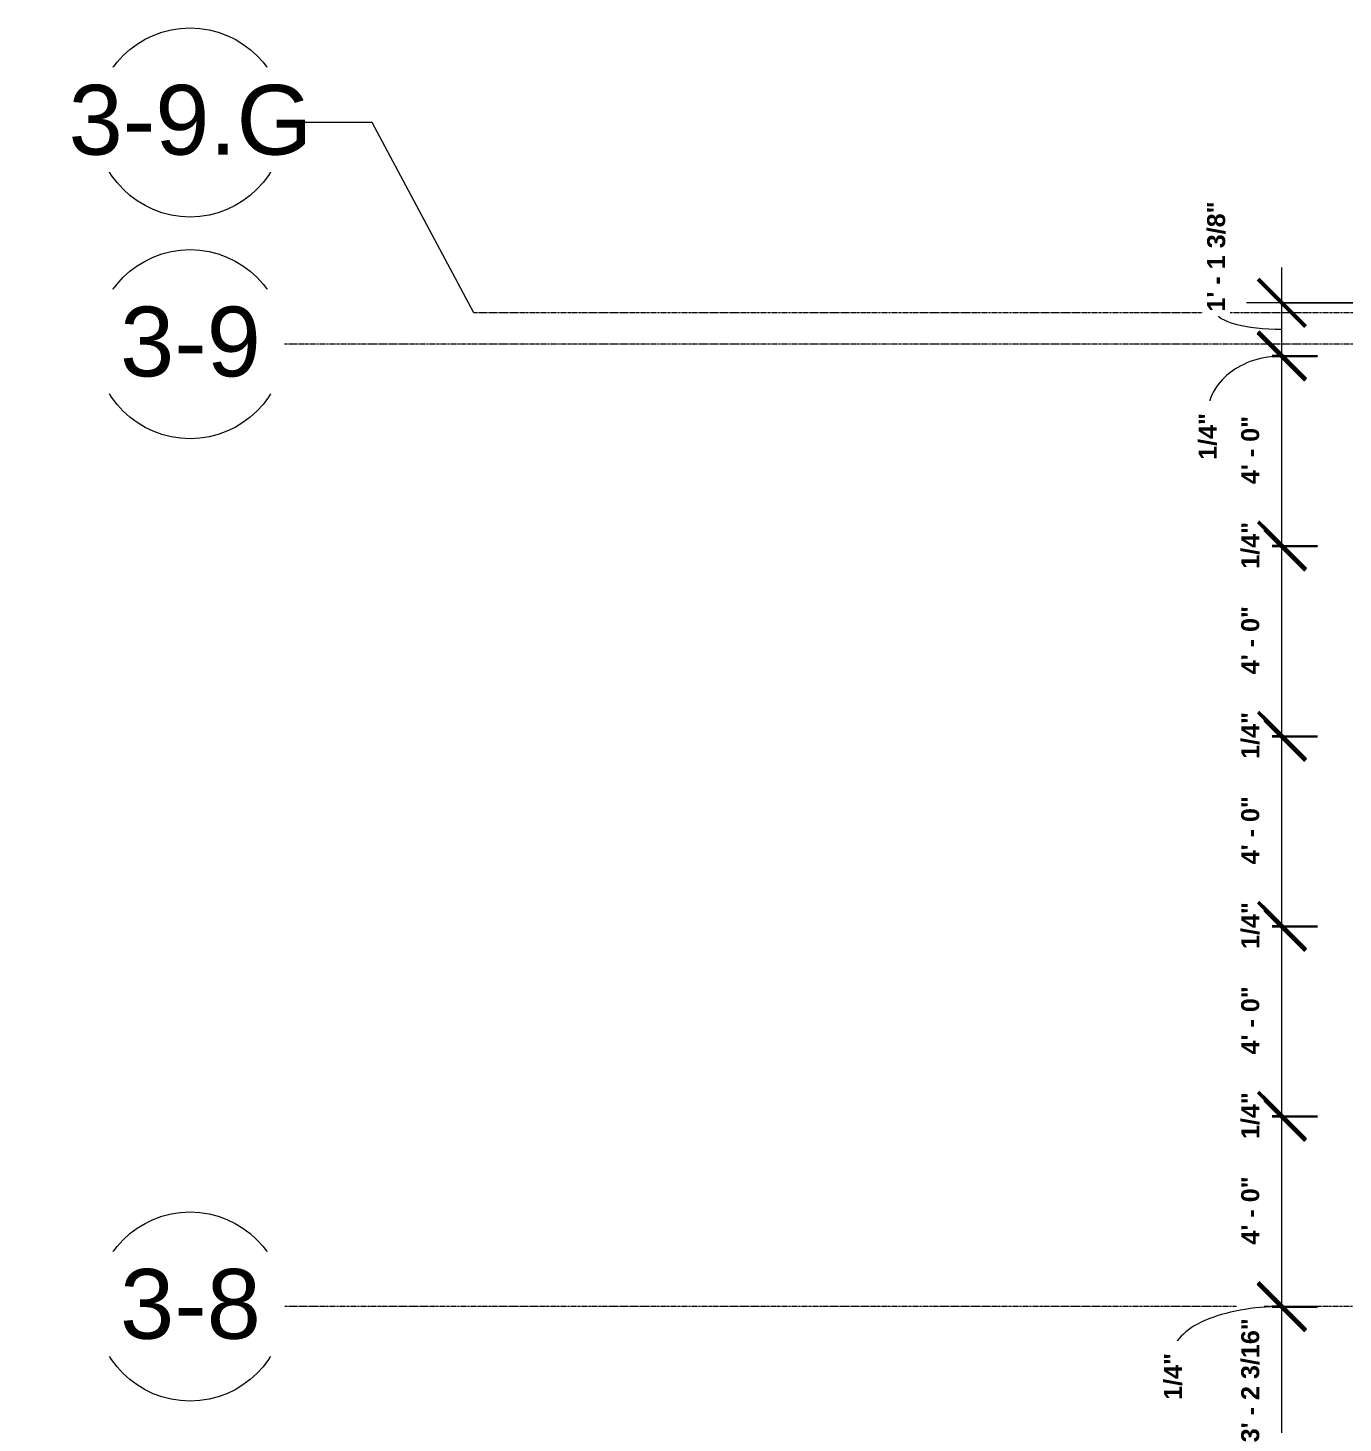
# Model space of a CAD drawing. Header units: inches. Extents: x 21592 to 24810, y -23179 to -20467.
# Drawn here: x 21592.4 to 21926.2, y -21173.4 to -20819.3 of the extents above; entities that cross this region are included whole.
import ezdxf

# ---------------------------------------------------------------- set-up
doc = ezdxf.new("R2010")
doc.units = ezdxf.units.IN
doc.header["$MEASUREMENT"] = 0
doc.linetypes.add('Grid Line 1_2_', pattern=[0.875, 0.5, -0.125, 0.125, -0.125])
for name, color, linetype, lineweight in [('A-ANNO-DIMS', 211, 'Continuous', 9), ('A-ANNO-DIMS-96', 211, 'Continuous', 9), ('S-GRID', 1, 'Continuous', 9), ('S-GRID-IDEN', 1, 'Continuous', 9)]:
    doc.layers.add(name, color=color, linetype=linetype, lineweight=lineweight)
doc.styles.add('Arial', font='arial.ttf', dxfattribs={"height": 17.703593})
doc.styles.add('Arial_B_1', font='arialbd.ttf', dxfattribs={"height": 4.566403})
doc.dimstyles.new('OD_Dimension_2_4', dxfattribs={"dimscale": 12, "dimtxt": 4.5, "dimasz": 1, "dimexe": 0.75, "dimexo": 0.5, "dimgap": 0.375, "dimtad": 1, "dimdec": 4, "dimrnd": 0.0625, "dimzin": 3, "dimdsep": 46, "dimlunit": 4, "dimtxsty": 'Arial_B_1', "dimblk1": 'OBLIQUE', "dimblk2": 'OBLIQUE', "dimsah": 1, "dimcen": 0.09, "dimdle": 0.75, "dimazin": 0, "dimtfac": 1, "dimtdec": 4, "dimtix": 1, "dimtmove": 0, "dimatfit": 3, "dimfxl": 1, "dimtvp": 1, "dimtfill": 1, "dimfrac": 2, "dimtolj": 1, "dimtzin": 0, "dimlwd": 13, "dimlwe": 13, "dimarcsym": 2})
doc.dimstyles.new('OD_Dimension_2_5', dxfattribs={"dimscale": 12, "dimtxt": 4.5, "dimasz": 1, "dimexe": 0.75, "dimexo": 0.5, "dimgap": 0.375, "dimtad": 1, "dimdec": 4, "dimrnd": 0.0625, "dimzin": 3, "dimdsep": 46, "dimlunit": 4, "dimtxsty": 'Arial_B_1', "dimblk1": 'OBLIQUE', "dimblk2": 'OBLIQUE', "dimsah": 1, "dimcen": 0.09, "dimdle": 0.75, "dimazin": 0, "dimtfac": 1, "dimtdec": 4, "dimtix": 1, "dimtmove": 1, "dimatfit": 3, "dimfxl": 1, "dimtvp": 1, "dimtfill": 1, "dimfrac": 2, "dimtolj": 1, "dimtzin": 0, "dimlwd": 13, "dimlwe": 13, "dimarcsym": 2})

# ---------------------------------------------------------------- blocks, each defined once
blk = doc.blocks.new('Grid - Grid Head - Circle-14747-Enlarged First Floor Plan _West_')
at = {"layer": 'S-GRID-IDEN'}
blk.add_circle((0, 0), 0.25, dxfattribs=at)
blk = doc.blocks.new('DIMBLOCK315-Enlarged First Floor Plan _West_')
at = {"layer": 'A-ANNO-DIMS-96', "lineweight": 50}
for p, q in [((21910.66, -21143.93), (21904.66, -21137.93)), ((21910.66, -21143.93), (21916.66, -21149.93)), ((21910.66, -21182.12), (21904.66, -21176.12)), ((21910.66, -21182.12), (21916.66, -21188.12))]:
    blk.add_line(p, q, dxfattribs=at)
at = {"layer": 'A-ANNO-DIMS-96', "lineweight": 13}
for p, q in [((21908.17, -21143.93), (21919.66, -21143.93)), ((21910.66, -21143.93), (21908.17, -21143.93)), ((21910.66, -21182.12), (21910.66, -21143.93)), ((21908.17, -21182.12), (21919.66, -21182.12)), ((21910.66, -21182.12), (21908.17, -21182.12))]:
    blk.add_line(p, q, dxfattribs=at)
at = {"layer": 'A-ANNO-DIMS-96', "color": 0, "lineweight": 13, "insert": (21900.31, -21178.27), "char_height": 4.5664, "width": 36.6, "attachment_point": 1, "rotation": 90, "line_spacing_factor": 0.938532, "style": 'Arial_B_1', "bg_fill": 3, "box_fill_scale": 1.25, "bg_fill_color": 0, "bg_fill_transparency": 0}
blk.add_mtext('3\' - 2 3/16"', dxfattribs=at)
blk = doc.blocks.new('_Oblique')
at = {"color": 0, "linetype": 'ByBlock', "lineweight": -2}
blk.add_line((-0.5, -0.5), (0.5, 0.5), dxfattribs=at)
blk = doc.blocks.new('DIMBLOCK316-Enlarged First Floor Plan _West_')
at = {"layer": 'A-ANNO-DIMS-96', "lineweight": 50}
for p, q in [((21910.66, -21143.68), (21904.66, -21137.68)), ((21910.66, -21143.93), (21904.66, -21137.93)), ((21910.66, -21143.68), (21916.66, -21149.68)), ((21910.66, -21143.93), (21916.66, -21149.93))]:
    blk.add_line(p, q, dxfattribs=at)
at = {"layer": 'A-ANNO-DIMS-96', "lineweight": 13}
for p, q in [((21908.17, -21143.68), (21919.66, -21143.68)), ((21910.66, -21143.68), (21908.17, -21143.68)), ((21910.66, -21143.93), (21910.66, -21143.68)), ((21908.17, -21143.93), (21919.66, -21143.93)), ((21910.66, -21143.93), (21908.17, -21143.93))]:
    blk.add_line(p, q, dxfattribs=at)
blk.add_ellipse((21910.66, -21155.99), major_axis=(27.68, 0), ratio=0.440408, start_param=1.570796, end_param=3.141593, dxfattribs=at)
at = {"layer": 'A-ANNO-DIMS-96', "color": 0, "lineweight": 13, "insert": (21880.7, -21167.49), "char_height": 4.566, "width": 13.8, "attachment_point": 1, "rotation": 90, "line_spacing_factor": 0.938532, "style": 'Arial_B_1', "bg_fill": 3, "box_fill_scale": 1.25, "bg_fill_color": 0, "bg_fill_transparency": 0}
blk.add_mtext('1/4"', dxfattribs=at)
blk = doc.blocks.new('DIMBLOCK317-Enlarged First Floor Plan _West_')
at = {"layer": 'A-ANNO-DIMS-96', "lineweight": 50}
for p, q in [((21910.66, -21095.68), (21904.66, -21089.68)), ((21910.66, -21095.68), (21916.66, -21101.68)), ((21910.66, -21143.68), (21904.66, -21137.68)), ((21910.66, -21143.68), (21916.66, -21149.68))]:
    blk.add_line(p, q, dxfattribs=at)
at = {"layer": 'A-ANNO-DIMS-96', "lineweight": 13}
for p, q in [((21908.17, -21095.68), (21919.66, -21095.68)), ((21910.66, -21095.68), (21908.17, -21095.68)), ((21910.66, -21143.68), (21910.66, -21095.68)), ((21908.17, -21143.68), (21919.66, -21143.68)), ((21910.66, -21143.68), (21908.17, -21143.68))]:
    blk.add_line(p, q, dxfattribs=at)
at = {"layer": 'A-ANNO-DIMS-96', "color": 0, "lineweight": 13, "insert": (21900.31, -21128.07), "char_height": 4.566, "width": 20.1429, "attachment_point": 1, "rotation": 90, "line_spacing_factor": 0.938532, "style": 'Arial_B_1', "bg_fill": 3, "box_fill_scale": 1.25, "bg_fill_color": 0, "bg_fill_transparency": 0}
blk.add_mtext('4\' - 0"', dxfattribs=at)
blk = doc.blocks.new('DIMBLOCK318-Enlarged First Floor Plan _West_')
at = {"layer": 'A-ANNO-DIMS-96', "lineweight": 50}
for p, q in [((21910.66, -21095.43), (21904.66, -21089.43)), ((21910.66, -21095.68), (21904.66, -21089.68)), ((21910.66, -21095.43), (21916.66, -21101.43)), ((21910.66, -21095.68), (21916.66, -21101.68))]:
    blk.add_line(p, q, dxfattribs=at)
at = {"layer": 'A-ANNO-DIMS-96', "lineweight": 13}
for p, q in [((21908.17, -21095.43), (21919.66, -21095.43)), ((21910.66, -21095.43), (21908.17, -21095.43)), ((21908.17, -21095.68), (21919.66, -21095.68)), ((21910.66, -21095.68), (21908.17, -21095.68)), ((21910.66, -21095.68), (21910.66, -21095.43))]:
    blk.add_line(p, q, dxfattribs=at)
at = {"layer": 'A-ANNO-DIMS-96', "color": 0, "lineweight": 13, "insert": (21900.31, -21101.3), "char_height": 4.566, "width": 13.8, "attachment_point": 1, "rotation": 90, "line_spacing_factor": 0.938532, "style": 'Arial_B_1', "bg_fill": 3, "box_fill_scale": 1.25, "bg_fill_color": 0, "bg_fill_transparency": 0}
blk.add_mtext('1/4"', dxfattribs=at)
blk = doc.blocks.new('DIMBLOCK319-Enlarged First Floor Plan _West_')
at = {"layer": 'A-ANNO-DIMS-96', "lineweight": 50}
for p, q in [((21910.66, -21047.43), (21904.66, -21041.43)), ((21910.66, -21047.43), (21916.66, -21053.43)), ((21910.66, -21095.43), (21904.66, -21089.43)), ((21910.66, -21095.43), (21916.66, -21101.43))]:
    blk.add_line(p, q, dxfattribs=at)
at = {"layer": 'A-ANNO-DIMS-96', "lineweight": 13}
for p, q in [((21908.17, -21047.43), (21919.66, -21047.43)), ((21910.66, -21047.43), (21908.17, -21047.43)), ((21910.66, -21095.43), (21910.66, -21047.43)), ((21908.17, -21095.43), (21919.66, -21095.43)), ((21910.66, -21095.43), (21908.17, -21095.43))]:
    blk.add_line(p, q, dxfattribs=at)
at = {"layer": 'A-ANNO-DIMS-96', "color": 0, "lineweight": 13, "insert": (21900.31, -21079.82), "char_height": 4.566, "width": 20.1429, "attachment_point": 1, "rotation": 90, "line_spacing_factor": 0.938532, "style": 'Arial_B_1', "bg_fill": 3, "box_fill_scale": 1.25, "bg_fill_color": 0, "bg_fill_transparency": 0}
blk.add_mtext('4\' - 0"', dxfattribs=at)
blk = doc.blocks.new('DIMBLOCK320-Enlarged First Floor Plan _West_')
at = {"layer": 'A-ANNO-DIMS-96', "lineweight": 50}
for p, q in [((21910.66, -21047.18), (21904.66, -21041.18)), ((21910.66, -21047.43), (21904.66, -21041.43)), ((21910.66, -21047.18), (21916.66, -21053.18)), ((21910.66, -21047.43), (21916.66, -21053.43))]:
    blk.add_line(p, q, dxfattribs=at)
at = {"layer": 'A-ANNO-DIMS-96', "lineweight": 13}
for p, q in [((21908.17, -21047.18), (21919.66, -21047.18)), ((21910.66, -21047.18), (21908.17, -21047.18)), ((21908.17, -21047.43), (21919.66, -21047.43)), ((21910.66, -21047.43), (21908.17, -21047.43)), ((21910.66, -21047.43), (21910.66, -21047.18))]:
    blk.add_line(p, q, dxfattribs=at)
at = {"layer": 'A-ANNO-DIMS-96', "color": 0, "lineweight": 13, "insert": (21900.31, -21053.05), "char_height": 4.566, "width": 13.8, "attachment_point": 1, "rotation": 90, "line_spacing_factor": 0.938532, "style": 'Arial_B_1', "bg_fill": 3, "box_fill_scale": 1.25, "bg_fill_color": 0, "bg_fill_transparency": 0}
blk.add_mtext('1/4"', dxfattribs=at)
blk = doc.blocks.new('DIMBLOCK321-Enlarged First Floor Plan _West_')
at = {"layer": 'A-ANNO-DIMS-96', "lineweight": 50}
for p, q in [((21910.66, -20999.18), (21904.66, -20993.18)), ((21910.66, -20999.18), (21916.66, -21005.18)), ((21910.66, -21047.18), (21904.66, -21041.18)), ((21910.66, -21047.18), (21916.66, -21053.18))]:
    blk.add_line(p, q, dxfattribs=at)
at = {"layer": 'A-ANNO-DIMS-96', "lineweight": 13}
for p, q in [((21908.17, -20999.18), (21919.66, -20999.18)), ((21910.66, -20999.18), (21908.17, -20999.18)), ((21910.66, -21047.18), (21910.66, -20999.18)), ((21908.17, -21047.18), (21919.66, -21047.18)), ((21910.66, -21047.18), (21908.17, -21047.18))]:
    blk.add_line(p, q, dxfattribs=at)
at = {"layer": 'A-ANNO-DIMS-96', "color": 0, "lineweight": 13, "insert": (21900.31, -21031.57), "char_height": 4.566, "width": 20.1429, "attachment_point": 1, "rotation": 90, "line_spacing_factor": 0.938532, "style": 'Arial_B_1', "bg_fill": 3, "box_fill_scale": 1.25, "bg_fill_color": 0, "bg_fill_transparency": 0}
blk.add_mtext('4\' - 0"', dxfattribs=at)
blk = doc.blocks.new('DIMBLOCK322-Enlarged First Floor Plan _West_')
at = {"layer": 'A-ANNO-DIMS-96', "lineweight": 50}
for p, q in [((21910.66, -20998.93), (21904.66, -20992.93)), ((21910.66, -20999.18), (21904.66, -20993.18)), ((21910.66, -20998.93), (21916.66, -21004.93)), ((21910.66, -20999.18), (21916.66, -21005.18))]:
    blk.add_line(p, q, dxfattribs=at)
at = {"layer": 'A-ANNO-DIMS-96', "lineweight": 13}
for p, q in [((21908.17, -20998.93), (21919.66, -20998.93)), ((21910.66, -20998.93), (21908.17, -20998.93)), ((21908.17, -20999.18), (21919.66, -20999.18)), ((21910.66, -20999.18), (21908.17, -20999.18)), ((21910.66, -20999.18), (21910.66, -20998.93))]:
    blk.add_line(p, q, dxfattribs=at)
at = {"layer": 'A-ANNO-DIMS-96', "color": 0, "lineweight": 13, "insert": (21900.31, -21004.8), "char_height": 4.566, "width": 13.8, "attachment_point": 1, "rotation": 90, "line_spacing_factor": 0.938532, "style": 'Arial_B_1', "bg_fill": 3, "box_fill_scale": 1.25, "bg_fill_color": 0, "bg_fill_transparency": 0}
blk.add_mtext('1/4"', dxfattribs=at)
blk = doc.blocks.new('DIMBLOCK323-Enlarged First Floor Plan _West_')
at = {"layer": 'A-ANNO-DIMS-96', "lineweight": 50}
for p, q in [((21910.66, -20950.93), (21904.66, -20944.93)), ((21910.66, -20950.93), (21916.66, -20956.93)), ((21910.66, -20998.93), (21904.66, -20992.93)), ((21910.66, -20998.93), (21916.66, -21004.93))]:
    blk.add_line(p, q, dxfattribs=at)
at = {"layer": 'A-ANNO-DIMS-96', "lineweight": 13}
for p, q in [((21908.17, -20950.93), (21919.66, -20950.93)), ((21910.66, -20950.93), (21908.17, -20950.93)), ((21910.66, -20998.93), (21910.66, -20950.93)), ((21908.17, -20998.93), (21919.66, -20998.93)), ((21910.66, -20998.93), (21908.17, -20998.93))]:
    blk.add_line(p, q, dxfattribs=at)
at = {"layer": 'A-ANNO-DIMS-96', "color": 0, "lineweight": 13, "insert": (21900.31, -20983.32), "char_height": 4.566, "width": 20.1429, "attachment_point": 1, "rotation": 90, "line_spacing_factor": 0.938532, "style": 'Arial_B_1', "bg_fill": 3, "box_fill_scale": 1.25, "bg_fill_color": 0, "bg_fill_transparency": 0}
blk.add_mtext('4\' - 0"', dxfattribs=at)
blk = doc.blocks.new('DIMBLOCK324-Enlarged First Floor Plan _West_')
at = {"layer": 'A-ANNO-DIMS-96', "lineweight": 50}
for p, q in [((21910.66, -20950.68), (21904.66, -20944.68)), ((21910.66, -20950.93), (21904.66, -20944.93)), ((21910.66, -20950.68), (21916.66, -20956.68)), ((21910.66, -20950.93), (21916.66, -20956.93))]:
    blk.add_line(p, q, dxfattribs=at)
at = {"layer": 'A-ANNO-DIMS-96', "lineweight": 13}
for p, q in [((21908.17, -20950.68), (21919.66, -20950.68)), ((21910.66, -20950.68), (21908.17, -20950.68)), ((21908.17, -20950.93), (21919.66, -20950.93)), ((21910.66, -20950.93), (21908.17, -20950.93)), ((21910.66, -20950.93), (21910.66, -20950.68))]:
    blk.add_line(p, q, dxfattribs=at)
at = {"layer": 'A-ANNO-DIMS-96', "color": 0, "lineweight": 13, "insert": (21900.31, -20956.55), "char_height": 4.566, "width": 13.8, "attachment_point": 1, "rotation": 90, "line_spacing_factor": 0.938532, "style": 'Arial_B_1', "bg_fill": 3, "box_fill_scale": 1.25, "bg_fill_color": 0, "bg_fill_transparency": 0}
blk.add_mtext('1/4"', dxfattribs=at)
blk = doc.blocks.new('DIMBLOCK325-Enlarged First Floor Plan _West_')
at = {"layer": 'A-ANNO-DIMS-96', "lineweight": 50}
for p, q in [((21910.66, -20902.68), (21904.66, -20896.68)), ((21910.66, -20902.68), (21916.66, -20908.68)), ((21910.66, -20950.68), (21904.66, -20944.68)), ((21910.66, -20950.68), (21916.66, -20956.68))]:
    blk.add_line(p, q, dxfattribs=at)
at = {"layer": 'A-ANNO-DIMS-96', "lineweight": 13}
for p, q in [((21908.17, -20902.68), (21919.66, -20902.68)), ((21910.66, -20902.68), (21908.17, -20902.68)), ((21910.66, -20950.68), (21910.66, -20902.68)), ((21908.17, -20950.68), (21919.66, -20950.68)), ((21910.66, -20950.68), (21908.17, -20950.68))]:
    blk.add_line(p, q, dxfattribs=at)
at = {"layer": 'A-ANNO-DIMS-96', "color": 0, "lineweight": 13, "insert": (21900.31, -20935.07), "char_height": 4.566, "width": 20.1429, "attachment_point": 1, "rotation": 90, "line_spacing_factor": 0.938532, "style": 'Arial_B_1', "bg_fill": 3, "box_fill_scale": 1.25, "bg_fill_color": 0, "bg_fill_transparency": 0}
blk.add_mtext('4\' - 0"', dxfattribs=at)
blk = doc.blocks.new('DIMBLOCK326-Enlarged First Floor Plan _West_')
at = {"layer": 'A-ANNO-DIMS-96', "lineweight": 50}
for p, q in [((21910.66, -20902.43), (21904.66, -20896.43)), ((21910.66, -20902.68), (21904.66, -20896.68)), ((21910.66, -20902.43), (21916.66, -20908.43)), ((21910.66, -20902.68), (21916.66, -20908.68))]:
    blk.add_line(p, q, dxfattribs=at)
at = {"layer": 'A-ANNO-DIMS-96', "lineweight": 13}
for p, q in [((21908.17, -20902.43), (21919.66, -20902.43)), ((21910.66, -20902.43), (21908.17, -20902.43)), ((21908.17, -20902.68), (21919.66, -20902.68)), ((21910.66, -20902.68), (21908.17, -20902.68)), ((21910.66, -20902.68), (21910.66, -20902.43))]:
    blk.add_line(p, q, dxfattribs=at)
blk.add_ellipse((21910.66, -20917.41), major_axis=(18.87, 0), ratio=0.786977, start_param=1.570796, end_param=3.141593, dxfattribs=at)
at = {"layer": 'A-ANNO-DIMS-96', "color": 0, "lineweight": 13, "insert": (21889.5, -20928.91), "char_height": 4.566, "width": 13.8, "attachment_point": 1, "rotation": 90, "line_spacing_factor": 0.938532, "style": 'Arial_B_1', "bg_fill": 3, "box_fill_scale": 1.25, "bg_fill_color": 0, "bg_fill_transparency": 0}
blk.add_mtext('1/4"', dxfattribs=at)
blk = doc.blocks.new('DIMBLOCK327-Enlarged First Floor Plan _West_')
at = {"layer": 'A-ANNO-DIMS-96', "lineweight": 13}
for p, q in [((21910.66, -20902.43), (21910.66, -20880.05)), ((22052.33, -20889.05), (21901.66, -20889.05)), ((21910.66, -20889.05), (22052.33, -20889.05)), ((21908.17, -20902.43), (21919.66, -20902.43)), ((21910.66, -20902.43), (21908.17, -20902.43))]:
    blk.add_line(p, q, dxfattribs=at)
at = {"layer": 'A-ANNO-DIMS-96', "lineweight": 50}
for p, q in [((21910.66, -20889.05), (21904.66, -20883.05)), ((21910.66, -20889.05), (21916.66, -20895.05)), ((21910.66, -20902.43), (21904.66, -20896.43)), ((21910.66, -20902.43), (21916.66, -20908.43))]:
    blk.add_line(p, q, dxfattribs=at)
at = {"layer": 'A-ANNO-DIMS-96', "lineweight": 13}
blk.add_ellipse((21910.66, -20891.27), major_axis=(16.71, 0), ratio=0.267673, start_param=3.141593, end_param=4.712389, dxfattribs=at)
at = {"layer": 'A-ANNO-DIMS-96', "color": 0, "lineweight": 13, "insert": (21891.67, -20891.27), "char_height": 4.5664, "width": 32.4857, "attachment_point": 1, "rotation": 90, "line_spacing_factor": 0.938532, "style": 'Arial_B_1', "bg_fill": 3, "box_fill_scale": 1.25, "bg_fill_color": 0, "bg_fill_transparency": 0}
blk.add_mtext('1\' - 1 3/8"', dxfattribs=at)

msp = doc.modelspace()

# ---------------------------------------------------------------- linework, layer by layer
at = {"layer": 'S-GRID'}
msp.add_line((21705.56096, -20891.55281), (21679.74034, -20843.27797), dxfattribs=at)
at = {"layer": 'S-GRID', "linetype": 'Grid Line 1_2_'}
msp.add_line((22871.85188, -20891.55281), (21705.56096, -20891.55281), dxfattribs=at)

# ---------------------------------------------------------------- block references
at = {"layer": 'S-GRID-IDEN', "xscale": 95.99999999999994, "yscale": 95.99999999999994, "zscale": 95.99999999999994}
for p, rotation in [((21633.56096, -20843.27797), 89.99999999999987), ((21633.56096, -20899.55281), 89.99999999999987), ((21633.56096, -21143.80281), 89.99999999999986)]:
    msp.add_blockref('Grid - Grid Head - Circle-14747-Enlarged First Floor Plan _West_', p, dxfattribs=dict(at, rotation=rotation))

# ---------------------------------------------------------------- next in the draw order: texts
at = {"layer": 'S-GRID-IDEN', "char_height": 17.703593, "attachment_point": 2, "line_spacing_factor": 0.938532, "style": 'Arial', "bg_fill": 3, "box_fill_scale": 1.25, "bg_fill_color": 0, "bg_fill_transparency": 0}
for s, insert, width in [('3-9.G', (21633.65845, -20833.74823), 73.656), ('3-9', (21633.65845, -20890.02306), 42.552), ('3-8', (21633.65845, -21134.27306), 42.552)]:
    msp.add_mtext(s, dxfattribs=dict(at, insert=insert, width=width))

# ---------------------------------------------------------------- next in the draw order: linework, layer by layer
at = {"layer": 'S-GRID'}
msp.add_line((21679.74034, -20843.27797), (21657.56096, -20843.27797), dxfattribs=at)
at = {"layer": 'S-GRID', "linetype": 'Grid Line 1_2_'}
for p, q in [((22871.85188, -20899.55281), (21657.56096, -20899.55281)), ((22765.01217, -21143.80281), (21657.56096, -21143.80281))]:
    msp.add_line(p, q, dxfattribs=at)

# ---------------------------------------------------------------- next in the draw order: dimensions: what is measured, and where the dimension line sits
at = {"layer": 'A-ANNO-DIMS', "lineweight": 13}
dim = msp.add_linear_dim(base=(21910.65815, -21143.92781), p1=(21902.17287, -21182.11531), p2=(21902.17287, -21143.92781), angle=90, dimstyle='OD_Dimension_2_4', override={"dimpost": '<>', "dimfxl": 38.1875}, dxfattribs=at)
dim.commit()
dim.dimension.update_dxf_attribs({"geometry": 'DIMBLOCK315-Enlarged First Floor Plan _West_', "text_midpoint": (21903.79708, -21163.02156)})

# ---------------------------------------------------------------- next in the draw order: dimensions: what is measured, and where the dimension line sits
dim = msp.add_linear_dim(base=(21910.65815, -21143.67781), p1=(21902.17287, -21143.92781), p2=(21902.17287, -21143.67781), angle=90, dimstyle='OD_Dimension_2_5', override={"dimpost": '<>', "dimfxl": 0.25}, dxfattribs=at)
dim.commit()
dim.dimension.update_dxf_attribs({"geometry": 'DIMBLOCK316-Enlarged First Floor Plan _West_', "text_midpoint": (21883.7397, -21160.59419), "dimtype": 160, "text_rotation": 90})

# ---------------------------------------------------------------- next in the draw order: dimensions: what is measured, and where the dimension line sits
dim = msp.add_linear_dim(base=(21910.65815, -21095.67781), p1=(21902.17287, -21143.67781), p2=(21902.17287, -21095.67781), angle=90, dimstyle='OD_Dimension_2_4', override={"dimpost": '<>', "dimfxl": 48}, dxfattribs=at)
dim.commit()
dim.dimension.update_dxf_attribs({"geometry": 'DIMBLOCK317-Enlarged First Floor Plan _West_', "text_midpoint": (21903.82667, -21119.67781)})

# ---------------------------------------------------------------- next in the draw order: dimensions: what is measured, and where the dimension line sits
dim = msp.add_linear_dim(base=(21910.65815, -21095.42781), p1=(21902.17287, -21095.67781), p2=(21902.17287, -21095.42781), angle=90, dimstyle='OD_Dimension_2_4', override={"dimpost": '<>', "dimfxl": 0.25}, dxfattribs=at)
dim.commit()
dim.dimension.update_dxf_attribs({"geometry": 'DIMBLOCK318-Enlarged First Floor Plan _West_', "text_midpoint": (21903.79708, -21095.55281)})

# ---------------------------------------------------------------- next in the draw order: dimensions: what is measured, and where the dimension line sits
dim = msp.add_linear_dim(base=(21910.65815, -21047.42781), p1=(21902.17287, -21095.42781), p2=(21902.17287, -21047.42781), angle=90, dimstyle='OD_Dimension_2_4', override={"dimpost": '<>', "dimfxl": 48}, dxfattribs=at)
dim.commit()
dim.dimension.update_dxf_attribs({"geometry": 'DIMBLOCK319-Enlarged First Floor Plan _West_', "text_midpoint": (21903.82667, -21071.42781)})

# ---------------------------------------------------------------- next in the draw order: dimensions: what is measured, and where the dimension line sits
dim = msp.add_linear_dim(base=(21910.65815, -21047.17781), p1=(21902.17287, -21047.42781), p2=(21902.17287, -21047.17781), angle=90, dimstyle='OD_Dimension_2_4', override={"dimpost": '<>', "dimfxl": 0.25}, dxfattribs=at)
dim.commit()
dim.dimension.update_dxf_attribs({"geometry": 'DIMBLOCK320-Enlarged First Floor Plan _West_', "text_midpoint": (21903.79708, -21047.30281)})

# ---------------------------------------------------------------- next in the draw order: dimensions: what is measured, and where the dimension line sits
dim = msp.add_linear_dim(base=(21910.65815, -20999.17781), p1=(21902.17287, -21047.17781), p2=(21902.17287, -20999.17781), angle=90, dimstyle='OD_Dimension_2_4', override={"dimpost": '<>', "dimfxl": 48}, dxfattribs=at)
dim.commit()
dim.dimension.update_dxf_attribs({"geometry": 'DIMBLOCK321-Enlarged First Floor Plan _West_', "text_midpoint": (21903.82667, -21023.17781)})

# ---------------------------------------------------------------- next in the draw order: dimensions: what is measured, and where the dimension line sits
dim = msp.add_linear_dim(base=(21910.65815, -20998.92781), p1=(21902.17287, -20999.17781), p2=(21902.17287, -20998.92781), angle=90, dimstyle='OD_Dimension_2_4', override={"dimpost": '<>', "dimfxl": 0.25}, dxfattribs=at)
dim.commit()
dim.dimension.update_dxf_attribs({"geometry": 'DIMBLOCK322-Enlarged First Floor Plan _West_', "text_midpoint": (21903.79708, -20999.05281)})

# ---------------------------------------------------------------- next in the draw order: dimensions: what is measured, and where the dimension line sits
dim = msp.add_linear_dim(base=(21910.65815, -20950.92781), p1=(21902.17287, -20998.92781), p2=(21902.17287, -20950.92781), angle=90, dimstyle='OD_Dimension_2_4', override={"dimpost": '<>', "dimfxl": 48}, dxfattribs=at)
dim.commit()
dim.dimension.update_dxf_attribs({"geometry": 'DIMBLOCK323-Enlarged First Floor Plan _West_', "text_midpoint": (21903.82667, -20974.92781)})

# ---------------------------------------------------------------- next in the draw order: dimensions: what is measured, and where the dimension line sits
dim = msp.add_linear_dim(base=(21910.65815, -20950.67781), p1=(21902.17287, -20950.92781), p2=(21902.17287, -20950.67781), angle=90, dimstyle='OD_Dimension_2_4', override={"dimpost": '<>', "dimfxl": 0.25}, dxfattribs=at)
dim.commit()
dim.dimension.update_dxf_attribs({"geometry": 'DIMBLOCK324-Enlarged First Floor Plan _West_', "text_midpoint": (21903.79708, -20950.80281)})

# ---------------------------------------------------------------- next in the draw order: dimensions: what is measured, and where the dimension line sits
dim = msp.add_linear_dim(base=(21910.65815, -20902.67781), p1=(21902.17287, -20950.67781), p2=(21902.17287, -20902.67781), angle=90, dimstyle='OD_Dimension_2_4', override={"dimpost": '<>', "dimfxl": 48}, dxfattribs=at)
dim.commit()
dim.dimension.update_dxf_attribs({"geometry": 'DIMBLOCK325-Enlarged First Floor Plan _West_', "text_midpoint": (21903.82667, -20926.67781)})

# ---------------------------------------------------------------- next in the draw order: dimensions: what is measured, and where the dimension line sits
dim = msp.add_linear_dim(base=(21910.65815, -20902.42781), p1=(21902.17287, -20902.67781), p2=(21902.17287, -20902.42781), angle=90, dimstyle='OD_Dimension_2_5', override={"dimpost": '<>', "dimfxl": 0.25}, dxfattribs=at)
dim.commit()
dim.dimension.update_dxf_attribs({"geometry": 'DIMBLOCK326-Enlarged First Floor Plan _West_', "text_midpoint": (21892.54834, -20922.00574), "dimtype": 160, "text_rotation": 90})

# ---------------------------------------------------------------- next in the draw order: dimensions: what is measured, and where the dimension line sits
dim = msp.add_linear_dim(base=(21910.65815, -20889.05281), p1=(21902.17287, -20902.42781), p2=(22058.32773, -20889.05281), angle=90, dimstyle='OD_Dimension_2_5', override={"dimpost": '<>', "dimfxl": 156.72661}, dxfattribs=at)
dim.commit()
dim.dimension.update_dxf_attribs({"geometry": 'DIMBLOCK327-Enlarged First Floor Plan _West_', "text_midpoint": (21894.71493, -20875.0255), "dimtype": 160, "text_rotation": 90})

doc.saveas('drawing.dxf')
